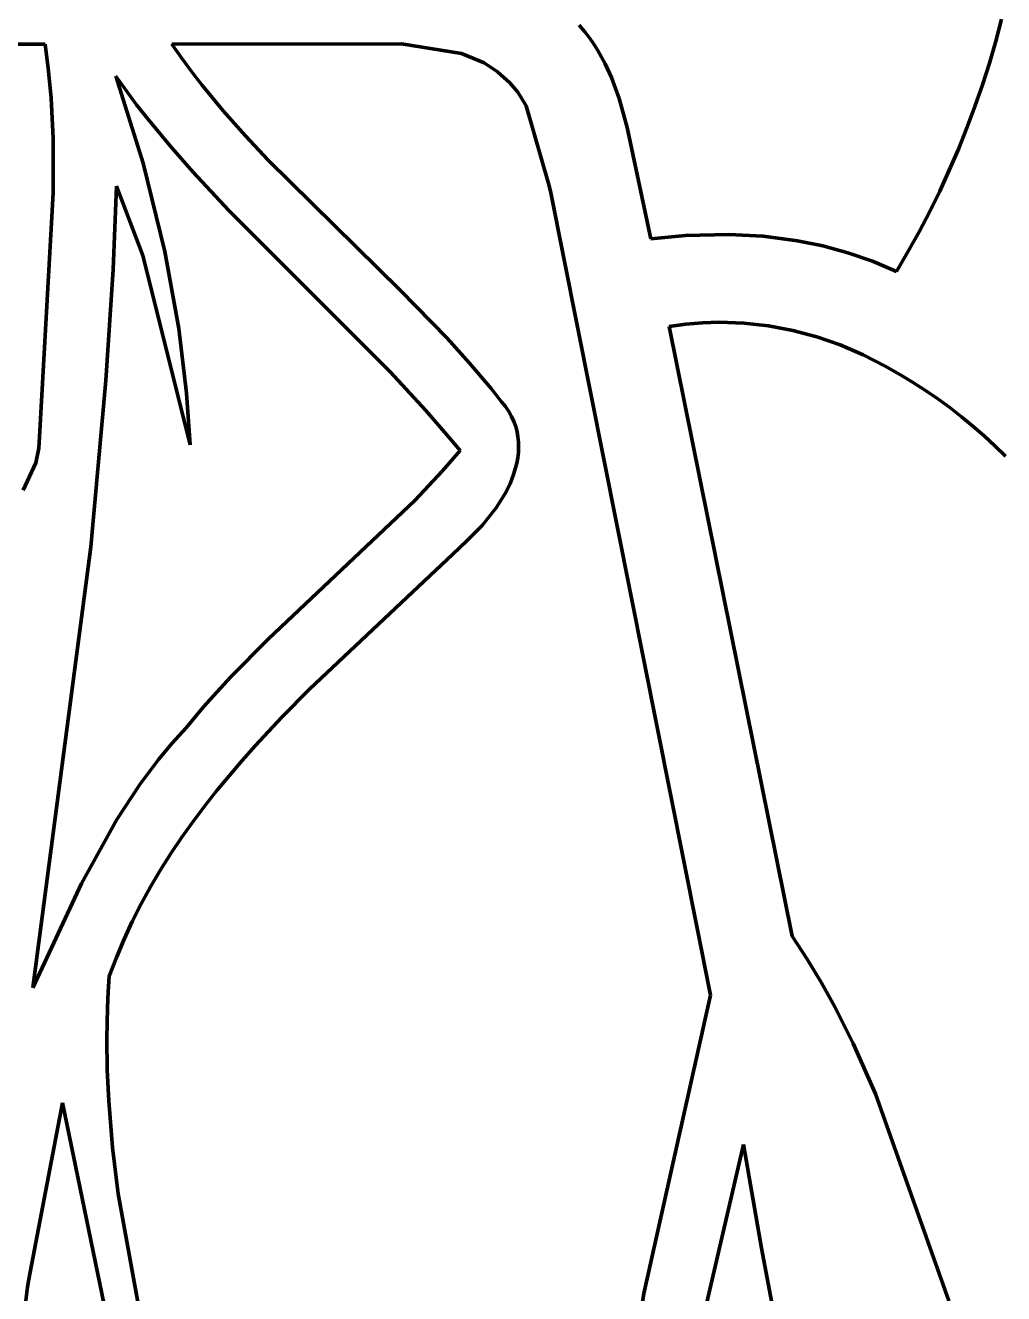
# Model space of a CAD drawing. Header units: millimetres. Extents: x 0 to 17.8, y 0 to 10.
# Drawn here: x 15.424 to 16.416, y 5.436 to 6.721 of the extents above; entities that cross this region are included whole.
import ezdxf

# ---------------------------------------------------------------- set-up
doc = ezdxf.new("R2010")
doc.units = ezdxf.units.MM
doc.layers.add('color#010101ff', color=7, linetype='CONTINUOUS', lineweight=100)
doc.layers.add('color#ffffffff', color=7, linetype='CONTINUOUS', lineweight=100)

msp = doc.modelspace()

# ---------------------------------------------------------------- linework, layer by layer
at = {"layer": 'color#010101ff'}
for p, q in [((16.4083, 6.7053), (16.4142, 6.7277)), ((15.9859, 6.7214), (15.9916, 6.7148)), ((15.9916, 6.7148), (15.9964, 6.7086)), ((15.4444, 6.7024), (15.3412, 6.7022)), ((15.4479, 6.675), (15.4444, 6.7024)), ((15.8057, 6.7025), (15.573, 6.7024)), ((15.573, 6.7024), (15.5828, 6.6884)), ((15.8667, 6.6929), (15.8057, 6.7025)), ((15.9964, 6.7086), (16.0008, 6.7022)), ((16.0008, 6.7022), (16.0049, 6.6957)), ((16.4018, 6.683), (16.4083, 6.7053)), ((15.5828, 6.6884), (15.5929, 6.6746)), ((15.8894, 6.6832), (15.8667, 6.6929)), ((16.0049, 6.6957), (16.0123, 6.6823)), ((15.4504, 6.6476), (15.4479, 6.675)), ((15.5929, 6.6746), (15.6033, 6.6611)), ((15.9031, 6.6742), (15.8894, 6.6832)), ((15.9155, 6.6631), (15.9031, 6.6742)), ((16.0123, 6.6823), (16.0186, 6.6685)), ((16.3948, 6.6609), (16.4018, 6.683)), ((15.5161, 6.6697), (15.5437, 6.5816)), ((15.5265, 6.6552), (15.5161, 6.6697)), ((15.6033, 6.6611), (15.614, 6.6479)), ((15.9236, 6.6536), (15.9155, 6.6631)), ((16.0186, 6.6685), (16.0265, 6.6472)), ((16.3872, 6.639), (16.3948, 6.6609)), ((15.4525, 6.6065), (15.4504, 6.6476)), ((15.5372, 6.6409), (15.5265, 6.6552)), ((15.614, 6.6479), (15.6249, 6.6348)), ((15.9321, 6.6398), (15.9236, 6.6536)), ((15.5481, 6.6268), (15.5372, 6.6409)), ((15.6249, 6.6348), (15.6474, 6.6093)), ((15.9548, 6.5611), (15.9321, 6.6398)), ((16.0265, 6.6472), (16.0346, 6.6177)), ((16.3791, 6.6173), (16.3872, 6.639)), ((15.5707, 6.5994), (15.5481, 6.6268)), ((15.6474, 6.6093), (15.6707, 6.5845)), ((16.0346, 6.6177), (16.0587, 6.5048)), ((16.3704, 6.5957), (16.3791, 6.6173)), ((15.4527, 6.5515), (15.4525, 6.6065)), ((15.5942, 6.5727), (15.5707, 6.5994)), ((15.6707, 6.5845), (15.8044, 6.453)), ((16.3612, 6.5745), (16.3704, 6.5957)), ((15.5437, 6.5816), (15.5659, 6.492)), ((15.6306, 6.5337), (15.5942, 6.5727)), ((16.3515, 6.5534), (16.3612, 6.5745)), ((15.5169, 6.5584), (15.5133, 6.4738)), ((15.5435, 6.4879), (15.5169, 6.5584)), ((15.9569, 6.5533), (15.9548, 6.5611)), ((15.4386, 6.3043), (15.4527, 6.5515)), ((16.119, 5.7381), (15.9569, 6.5533)), ((16.3413, 6.5326), (16.3515, 6.5534)), ((15.7943, 6.3701), (15.6306, 6.5337)), ((16.3306, 6.5121), (16.3413, 6.5326)), ((16.0587, 6.5048), (16.0937, 6.5083)), ((16.0937, 6.5083), (16.1376, 6.5094)), ((16.1376, 6.5094), (16.1726, 6.5075)), ((16.1726, 6.5075), (16.2073, 6.5029)), ((16.3193, 6.4918), (16.3306, 6.5121)), ((16.2073, 6.5029), (16.233, 6.4977)), ((16.233, 6.4977), (16.2583, 6.4908)), ((15.5914, 6.296), (15.5435, 6.4879)), ((15.5659, 6.492), (15.58, 6.4141)), ((16.2583, 6.4908), (16.2832, 6.4822)), ((16.2832, 6.4822), (16.3076, 6.4719)), ((16.3076, 6.4719), (16.3193, 6.4918)), ((15.5133, 6.4738), (15.506, 6.3613)), ((15.8044, 6.453), (15.8519, 6.4043)), ((16.0941, 6.4184), (16.0773, 6.416)), ((16.0773, 6.416), (16.2018, 5.7979)), ((16.1109, 6.4198), (16.0941, 6.4184)), ((16.1277, 6.4204), (16.1109, 6.4198)), ((16.1528, 6.4195), (16.1277, 6.4204)), ((16.1778, 6.4167), (16.1528, 6.4195)), ((16.2025, 6.4121), (16.1778, 6.4167)), ((15.58, 6.4141), (15.5879, 6.3486)), ((15.8519, 6.4043), (15.8747, 6.379)), ((16.2268, 6.4056), (16.2025, 6.4121)), ((16.2506, 6.3974), (16.2268, 6.4056)), ((16.2738, 6.3874), (16.2506, 6.3974)), ((15.8747, 6.379), (15.8967, 6.3531)), ((16.2963, 6.3759), (16.2738, 6.3874)), ((15.8305, 6.3309), (15.7943, 6.3701)), ((16.3109, 6.3673), (16.2963, 6.3759)), ((16.324, 6.3595), (16.3109, 6.3673)), ((15.506, 6.3613), (15.4907, 6.1928)), ((15.8967, 6.3531), (15.9073, 6.3398)), ((16.3369, 6.3513), (16.324, 6.3595)), ((15.5879, 6.3486), (15.5914, 6.296)), ((15.9073, 6.3398), (15.9112, 6.3349)), ((16.3494, 6.3428), (16.3369, 6.3513)), ((16.3616, 6.3339), (16.3494, 6.3428)), ((15.8538, 6.304), (15.8305, 6.3309)), ((15.9112, 6.3349), (15.9145, 6.3299)), ((15.9145, 6.3299), (15.9173, 6.3248)), ((16.3735, 6.3246), (16.3616, 6.3339)), ((15.9173, 6.3248), (15.9197, 6.3197)), ((15.9197, 6.3197), (15.9215, 6.3145)), ((15.9215, 6.3145), (15.9229, 6.3093)), ((16.3851, 6.3151), (16.3735, 6.3246)), ((16.3965, 6.3052), (16.3851, 6.3151)), ((15.4381, 6.2926), (15.4386, 6.3043)), ((15.8651, 6.2903), (15.8538, 6.304)), ((15.9229, 6.3093), (15.9238, 6.3041)), ((15.9238, 6.3041), (15.9244, 6.2988)), ((16.4075, 6.2951), (16.3965, 6.3052)), ((15.435, 6.2777), (15.4381, 6.2926)), ((15.8473, 6.2696), (15.8651, 6.2903)), ((15.9243, 6.2882), (15.9237, 6.2829)), ((15.9245, 6.2935), (15.9243, 6.2882)), ((15.9244, 6.2988), (15.9245, 6.2935)), ((16.4183, 6.2846), (16.4075, 6.2951)), ((15.4222, 6.2502), (15.435, 6.2777)), ((15.9227, 6.2776), (15.9198, 6.2671)), ((15.9237, 6.2829), (15.9227, 6.2776)), ((15.8194, 6.2397), (15.8473, 6.2696)), ((15.9198, 6.2671), (15.9158, 6.2567)), ((15.9158, 6.2567), (15.9108, 6.2466)), ((15.6709, 6.0993), (15.8194, 6.2397)), ((15.9108, 6.2466), (15.9017, 6.2321)), ((15.9017, 6.2321), (15.8875, 6.2143)), ((15.8875, 6.2143), (15.872, 6.1989)), ((15.872, 6.1989), (15.8577, 6.1853)), ((15.4907, 6.1928), (15.4319, 5.7456)), ((15.8577, 6.1853), (15.7126, 6.0485)), ((15.6324, 6.0607), (15.6709, 6.0993)), ((15.6049, 6.0304), (15.6324, 6.0607)), ((15.7126, 6.0485), (15.6845, 6.02)), ((15.5875, 6.0093), (15.6049, 6.0304)), ((15.6845, 6.02), (15.6573, 5.9909)), ((15.5731, 5.9935), (15.5875, 6.0093)), ((15.5595, 5.9772), (15.5731, 5.9935)), ((15.6573, 5.9909), (15.6441, 5.976)), ((15.5404, 5.9517), (15.5595, 5.9772)), ((15.6441, 5.976), (15.6312, 5.961)), ((15.6312, 5.961), (15.6186, 5.9457)), ((15.5172, 5.9163), (15.5404, 5.9517)), ((15.6186, 5.9457), (15.6063, 5.9301)), ((15.6063, 5.9301), (15.5944, 5.9143)), ((15.4813, 5.8514), (15.5172, 5.9163)), ((15.5944, 5.9143), (15.583, 5.8982)), ((15.583, 5.8982), (15.5719, 5.8818)), ((15.5719, 5.8818), (15.5614, 5.8651)), ((15.5614, 5.8651), (15.5513, 5.848)), ((15.4319, 5.7456), (15.4813, 5.8514)), ((15.5513, 5.848), (15.5418, 5.8307)), ((15.5418, 5.8307), (15.5328, 5.8129)), ((15.5328, 5.8129), (15.5244, 5.7948)), ((15.5244, 5.7948), (15.5166, 5.7763)), ((16.2018, 5.7979), (16.2172, 5.7746)), ((15.5166, 5.7763), (15.5094, 5.7574)), ((16.2172, 5.7746), (16.2316, 5.7507)), ((15.5094, 5.7574), (15.5083, 5.7416)), ((16.2316, 5.7507), (16.2451, 5.7264)), ((15.5083, 5.7416), (15.5075, 5.7258)), ((16.0515, 5.4357), (16.119, 5.7381)), ((15.5075, 5.7258), (15.5069, 5.6942)), ((16.2451, 5.7264), (16.2638, 5.6892)), ((15.5069, 5.6942), (15.5074, 5.6626)), ((16.2638, 5.6892), (16.2862, 5.6382)), ((15.5074, 5.6626), (15.5089, 5.6311)), ((16.2862, 5.6382), (16.3608, 5.4282)), ((15.4621, 5.6289), (15.4278, 5.4502)), ((15.5366, 5.2677), (15.4621, 5.6289)), ((15.5089, 5.6311), (15.5128, 5.5839)), ((15.5128, 5.5839), (15.5185, 5.5367)), ((16.1524, 5.5868), (16.1131, 5.4164)), ((16.1708, 5.4817), (16.1524, 5.5868)), ((15.5185, 5.5367), (15.5609, 5.3031)), ((16.2101, 5.2718), (16.1708, 5.4817)), ((15.4264, 5.4421), (15.4246, 5.4261)), ((15.4278, 5.4502), (15.4264, 5.4421)), ((16.0227, 5.2485), (16.0515, 5.4357))]:
    msp.add_line(p, q, dxfattribs=at)
at = {"layer": 'color#ffffffff'}
for p, q in [((16.4142, 6.7277), (16.4083, 6.7053)), ((15.9916, 6.7148), (15.9859, 6.7214)), ((15.9964, 6.7086), (15.9916, 6.7148)), ((15.3412, 6.7022), (15.4444, 6.7024)), ((15.4444, 6.7024), (15.4479, 6.675)), ((15.573, 6.7024), (15.8057, 6.7025)), ((15.5828, 6.6884), (15.573, 6.7024)), ((15.8057, 6.7025), (15.8667, 6.6929)), ((16.0008, 6.7022), (15.9964, 6.7086)), ((16.0049, 6.6957), (16.0008, 6.7022)), ((16.4083, 6.7053), (16.4018, 6.683)), ((15.5929, 6.6746), (15.5828, 6.6884)), ((15.8667, 6.6929), (15.8894, 6.6832)), ((16.0123, 6.6823), (16.0049, 6.6957)), ((15.4479, 6.675), (15.4504, 6.6476)), ((15.6033, 6.6611), (15.5929, 6.6746)), ((15.8894, 6.6832), (15.9031, 6.6742)), ((15.9031, 6.6742), (15.9155, 6.6631)), ((16.0186, 6.6685), (16.0123, 6.6823)), ((16.4018, 6.683), (16.3948, 6.6609)), ((15.5161, 6.6697), (15.5265, 6.6552)), ((15.5437, 6.5816), (15.5161, 6.6697)), ((15.614, 6.6479), (15.6033, 6.6611)), ((15.9155, 6.6631), (15.9236, 6.6536)), ((16.0265, 6.6472), (16.0186, 6.6685)), ((16.3948, 6.6609), (16.3872, 6.639)), ((15.4504, 6.6476), (15.4525, 6.6065)), ((15.5265, 6.6552), (15.5372, 6.6409)), ((15.6249, 6.6348), (15.614, 6.6479)), ((15.9236, 6.6536), (15.9321, 6.6398)), ((15.5372, 6.6409), (15.5481, 6.6268)), ((15.6474, 6.6093), (15.6249, 6.6348)), ((15.9321, 6.6398), (15.9548, 6.5611)), ((16.0346, 6.6177), (16.0265, 6.6472)), ((16.3872, 6.639), (16.3791, 6.6173)), ((15.5481, 6.6268), (15.5707, 6.5994)), ((15.6707, 6.5845), (15.6474, 6.6093)), ((16.0587, 6.5048), (16.0346, 6.6177)), ((16.3791, 6.6173), (16.3704, 6.5957)), ((15.4525, 6.6065), (15.4527, 6.5515)), ((15.5707, 6.5994), (15.5942, 6.5727)), ((15.8044, 6.453), (15.6707, 6.5845)), ((16.3704, 6.5957), (16.3612, 6.5745)), ((15.5659, 6.492), (15.5437, 6.5816)), ((15.5942, 6.5727), (15.6306, 6.5337)), ((16.3612, 6.5745), (16.3515, 6.5534)), ((15.5133, 6.4738), (15.5169, 6.5584)), ((15.5169, 6.5584), (15.5435, 6.4879)), ((15.9548, 6.5611), (15.9569, 6.5533)), ((15.4527, 6.5515), (15.4386, 6.3043)), ((15.9569, 6.5533), (16.119, 5.7381)), ((16.3515, 6.5534), (16.3413, 6.5326)), ((15.6306, 6.5337), (15.7943, 6.3701)), ((16.3413, 6.5326), (16.3306, 6.5121)), ((16.0937, 6.5083), (16.0587, 6.5048)), ((16.1376, 6.5094), (16.0937, 6.5083)), ((16.1726, 6.5075), (16.1376, 6.5094)), ((16.2073, 6.5029), (16.1726, 6.5075)), ((16.3306, 6.5121), (16.3193, 6.4918)), ((16.233, 6.4977), (16.2073, 6.5029)), ((16.2583, 6.4908), (16.233, 6.4977)), ((15.5435, 6.4879), (15.5914, 6.296)), ((15.58, 6.4141), (15.5659, 6.492)), ((16.2832, 6.4822), (16.2583, 6.4908)), ((16.3076, 6.4719), (16.2832, 6.4822)), ((16.3193, 6.4918), (16.3076, 6.4719)), ((15.506, 6.3613), (15.5133, 6.4738)), ((15.8519, 6.4043), (15.8044, 6.453)), ((16.0773, 6.416), (16.0941, 6.4184)), ((16.2018, 5.7979), (16.0773, 6.416)), ((16.0941, 6.4184), (16.1109, 6.4198)), ((16.1109, 6.4198), (16.1277, 6.4204)), ((16.1277, 6.4204), (16.1528, 6.4195)), ((16.1528, 6.4195), (16.1778, 6.4167)), ((16.1778, 6.4167), (16.2025, 6.4121)), ((15.5879, 6.3486), (15.58, 6.4141)), ((15.8747, 6.379), (15.8519, 6.4043)), ((16.2025, 6.4121), (16.2268, 6.4056)), ((16.2268, 6.4056), (16.2506, 6.3974)), ((16.2506, 6.3974), (16.2738, 6.3874)), ((15.8967, 6.3531), (15.8747, 6.379)), ((16.2738, 6.3874), (16.2963, 6.3759)), ((15.7943, 6.3701), (15.8305, 6.3309)), ((16.2963, 6.3759), (16.3109, 6.3673)), ((16.3109, 6.3673), (16.324, 6.3595)), ((15.4907, 6.1928), (15.506, 6.3613)), ((15.9073, 6.3398), (15.8967, 6.3531)), ((16.324, 6.3595), (16.3369, 6.3513)), ((15.5914, 6.296), (15.5879, 6.3486)), ((15.9112, 6.3349), (15.9073, 6.3398)), ((16.3369, 6.3513), (16.3494, 6.3428)), ((16.3494, 6.3428), (16.3616, 6.3339)), ((15.8305, 6.3309), (15.8538, 6.304)), ((15.9145, 6.3299), (15.9112, 6.3349)), ((15.9173, 6.3248), (15.9145, 6.3299)), ((16.3616, 6.3339), (16.3735, 6.3246)), ((15.9197, 6.3197), (15.9173, 6.3248)), ((15.9215, 6.3145), (15.9197, 6.3197)), ((15.9229, 6.3093), (15.9215, 6.3145)), ((16.3735, 6.3246), (16.3851, 6.3151)), ((16.3851, 6.3151), (16.3965, 6.3052)), ((15.4386, 6.3043), (15.4381, 6.2926)), ((15.8538, 6.304), (15.8651, 6.2903)), ((15.9238, 6.3041), (15.9229, 6.3093)), ((15.9244, 6.2988), (15.9238, 6.3041)), ((16.3965, 6.3052), (16.4075, 6.2951)), ((15.4381, 6.2926), (15.435, 6.2777)), ((15.8651, 6.2903), (15.8473, 6.2696)), ((15.9237, 6.2829), (15.9243, 6.2882)), ((15.9243, 6.2882), (15.9245, 6.2935)), ((15.9245, 6.2935), (15.9244, 6.2988)), ((16.4075, 6.2951), (16.4183, 6.2846)), ((15.435, 6.2777), (15.4222, 6.2502)), ((15.9198, 6.2671), (15.9227, 6.2776)), ((15.9227, 6.2776), (15.9237, 6.2829)), ((15.8473, 6.2696), (15.8194, 6.2397)), ((15.9158, 6.2567), (15.9198, 6.2671)), ((15.9108, 6.2466), (15.9158, 6.2567)), ((15.8194, 6.2397), (15.6709, 6.0993)), ((15.9017, 6.2321), (15.9108, 6.2466)), ((15.8875, 6.2143), (15.9017, 6.2321)), ((15.872, 6.1989), (15.8875, 6.2143)), ((15.8577, 6.1853), (15.872, 6.1989)), ((15.4319, 5.7456), (15.4907, 6.1928)), ((15.7126, 6.0485), (15.8577, 6.1853)), ((15.6709, 6.0993), (15.6324, 6.0607)), ((15.6324, 6.0607), (15.6049, 6.0304)), ((15.6845, 6.02), (15.7126, 6.0485)), ((15.6049, 6.0304), (15.5875, 6.0093)), ((15.6573, 5.9909), (15.6845, 6.02)), ((15.5875, 6.0093), (15.5731, 5.9935)), ((15.5731, 5.9935), (15.5595, 5.9772)), ((15.6441, 5.976), (15.6573, 5.9909)), ((15.5595, 5.9772), (15.5404, 5.9517)), ((15.6312, 5.961), (15.6441, 5.976)), ((15.6186, 5.9457), (15.6312, 5.961)), ((15.5404, 5.9517), (15.5172, 5.9163)), ((15.6063, 5.9301), (15.6186, 5.9457)), ((15.5944, 5.9143), (15.6063, 5.9301)), ((15.5172, 5.9163), (15.4813, 5.8514)), ((15.583, 5.8982), (15.5944, 5.9143)), ((15.5719, 5.8818), (15.583, 5.8982)), ((15.5614, 5.8651), (15.5719, 5.8818)), ((15.5513, 5.848), (15.5614, 5.8651)), ((15.4813, 5.8514), (15.4319, 5.7456)), ((15.5418, 5.8307), (15.5513, 5.848)), ((15.5328, 5.8129), (15.5418, 5.8307)), ((15.5244, 5.7948), (15.5328, 5.8129)), ((15.5166, 5.7763), (15.5244, 5.7948)), ((16.2172, 5.7746), (16.2018, 5.7979)), ((15.5094, 5.7574), (15.5166, 5.7763)), ((16.2316, 5.7507), (16.2172, 5.7746)), ((15.5083, 5.7416), (15.5094, 5.7574)), ((16.2451, 5.7264), (16.2316, 5.7507)), ((15.5075, 5.7258), (15.5083, 5.7416)), ((16.119, 5.7381), (16.0515, 5.4357)), ((15.5069, 5.6942), (15.5075, 5.7258)), ((16.2638, 5.6892), (16.2451, 5.7264)), ((15.5074, 5.6626), (15.5069, 5.6942)), ((16.2862, 5.6382), (16.2638, 5.6892)), ((15.5089, 5.6311), (15.5074, 5.6626)), ((16.3608, 5.4282), (16.2862, 5.6382)), ((15.4278, 5.4502), (15.4621, 5.6289)), ((15.4621, 5.6289), (15.5366, 5.2677)), ((15.5128, 5.5839), (15.5089, 5.6311)), ((15.5185, 5.5367), (15.5128, 5.5839)), ((16.1131, 5.4164), (16.1524, 5.5868)), ((16.1524, 5.5868), (16.1708, 5.4817)), ((15.5609, 5.3031), (15.5185, 5.5367)), ((16.1708, 5.4817), (16.2101, 5.2718)), ((15.4246, 5.4261), (15.4264, 5.4421)), ((15.4264, 5.4421), (15.4278, 5.4502)), ((16.0515, 5.4357), (16.0227, 5.2485))]:
    msp.add_line(p, q, dxfattribs=at)

doc.saveas('drawing.dxf')
